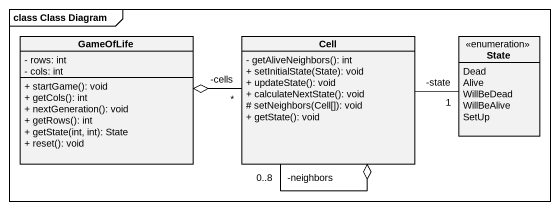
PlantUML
@startuml
mainframe class Class Diagram
hide circle
hide empty members
skinparam classAttributeIconSize 0
class GameOfLife {
  - rows: int
  - cols: int
  + startGame(): void
  + getCols(): int
  + nextGeneration(): void
  + getRows(): int
  + getState(int, int): State
  + reset(): void
}
class Cell {
  - getAliveNeighbors(): int
  + setInitialState(State): void
  + updateState(): void
  + calculateNextState(): void
  # setNeighbors(Cell[]): void
  + getState(): void
}
enum "State" as State_ {
  Dead
  Alive
  WillBeDead
  WillBeAlive
  SetUp
}
Cell "-cells\n*" -left-o GameOfLife
Cell "-neighbors\n0..8" --o Cell
Cell -right- "-state\n1" State_
@enduml
